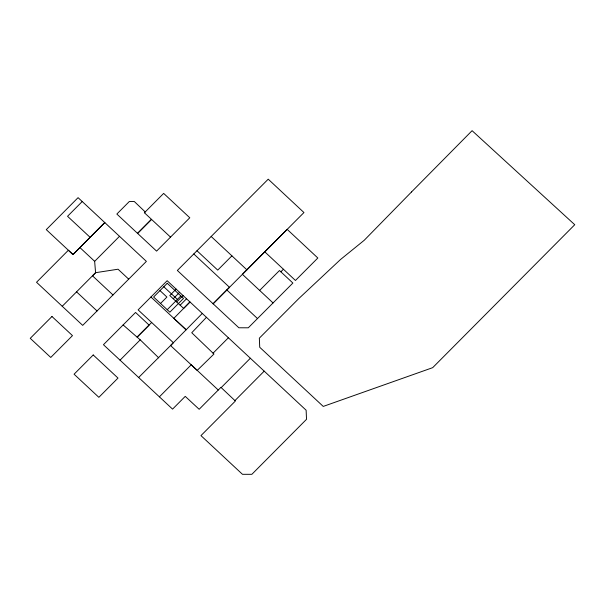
<?xml version="1.0" encoding="UTF-8"?>
<svg xmlns="http://www.w3.org/2000/svg" width="605" height="605" viewBox="0 0 605 605"><rect width="100%" height="100%" fill="white"/><g stroke="black" fill="none" stroke-linecap="round" stroke-linejoin="round"><path stroke-width="0.91" d="M138.658 377.505L172.569 409.124L185.243 396.366L199.158 409.283L220.931 387.351L235.383 401.017L200.966 435.615L242.476 474.312L251.862 474.32L306.523 419.31L306.13 410.228L206.441 317.315L191.747 332.735L213.958 354.038L197.207 370.396L170.572 345.553L138.658 377.505L103.447 344.706L135.558 312.452L149.117 325.104L137.101 337.144L123.118 324.93M167.23 309.707L180.827 295.936M173.839 318.343L189.985 301.955L206.441 317.315M202.289 313.435L170.572 345.553L173.378 342.725L138.114 309.881L167.146 280.72L189.985 302.001L183.618 308.414L169.778 295.527L176.146 289.107M259.651 290.423L279.48 270.526L292.888 283.042L248.277 327.804L238.869 327.774L177.348 270.465L268.219 179.178L303.952 212.544L213.104 303.755M82.219 201.533L78.068 197.661L46.282 229.643L72.993 254.546L104.778 222.557L72.993 254.546L68.373 250.243L36.527 282.27L82.696 325.377L146.38 261.383L82.219 201.533L67.548 216.295L90.115 237.319M94.645 261.352L119.51 236.29M144.398 212.771L163.653 193.396L189.788 217.77L156.582 251.12L116.848 214.049L129.311 201.518L134.318 201.525L145.192 211.916L144.391 212.726L170.512 237.115M62.232 306.281L95.582 272.689L118.051 269.217L128.699 279.155M151.507 219.358L137.577 233.371L151.507 219.403M160.537 303.468L166.904 297.055L159.985 290.604M173.234 298.749L179.609 292.328M176.698 301.971L183.065 295.55M120.04 360.179L140.231 339.844L158.699 357.835M180.154 305.192L186.529 298.779M231.904 255.847L217.724 270.11L196.973 250.742M264.778 251.831L295.444 280.47L317.837 258.002L287.156 229.355L242.408 274.322L273.052 302.939M213.104 303.801L229.507 287.315L193.789 253.964M280.856 271.811L283.412 269.24M159.402 396.835L191.233 364.8L218.269 390.036M213.051 353.191L228.387 337.764M221.188 387.608L250.357 358.243M234.952 400.593L264.196 371.145M151.673 322.488L137.093 337.098L140.239 339.889M163.811 286.755L177.394 299.414M150.932 296.995L186.151 329.823L173.839 318.298M79.913 247.574L94.645 261.307L95.582 272.734L92.504 275.82L112.984 294.953M211.175 236.487L246.916 269.853M226.845 289.954L257.488 318.555M76.563 291.86L97.042 310.97M411.498 191.974L364.187 240.314L340.524 259.5L298.749 298.613L259.348 338.15L259.726 347.255L323.244 406.424L432.681 367.666L574.75 224.72L472.089 130.68L411.498 191.974M51.969 316.506L30.25 338.331L50.752 357.449L72.479 335.624L51.969 316.506M93.223 354.969L74.075 374.208L98.865 397.326L117.998 378.072L93.223 354.969M167.252 283.291L153.617 297.025L169.869 312.165L183.504 298.431L167.252 283.291"/></g></svg>
